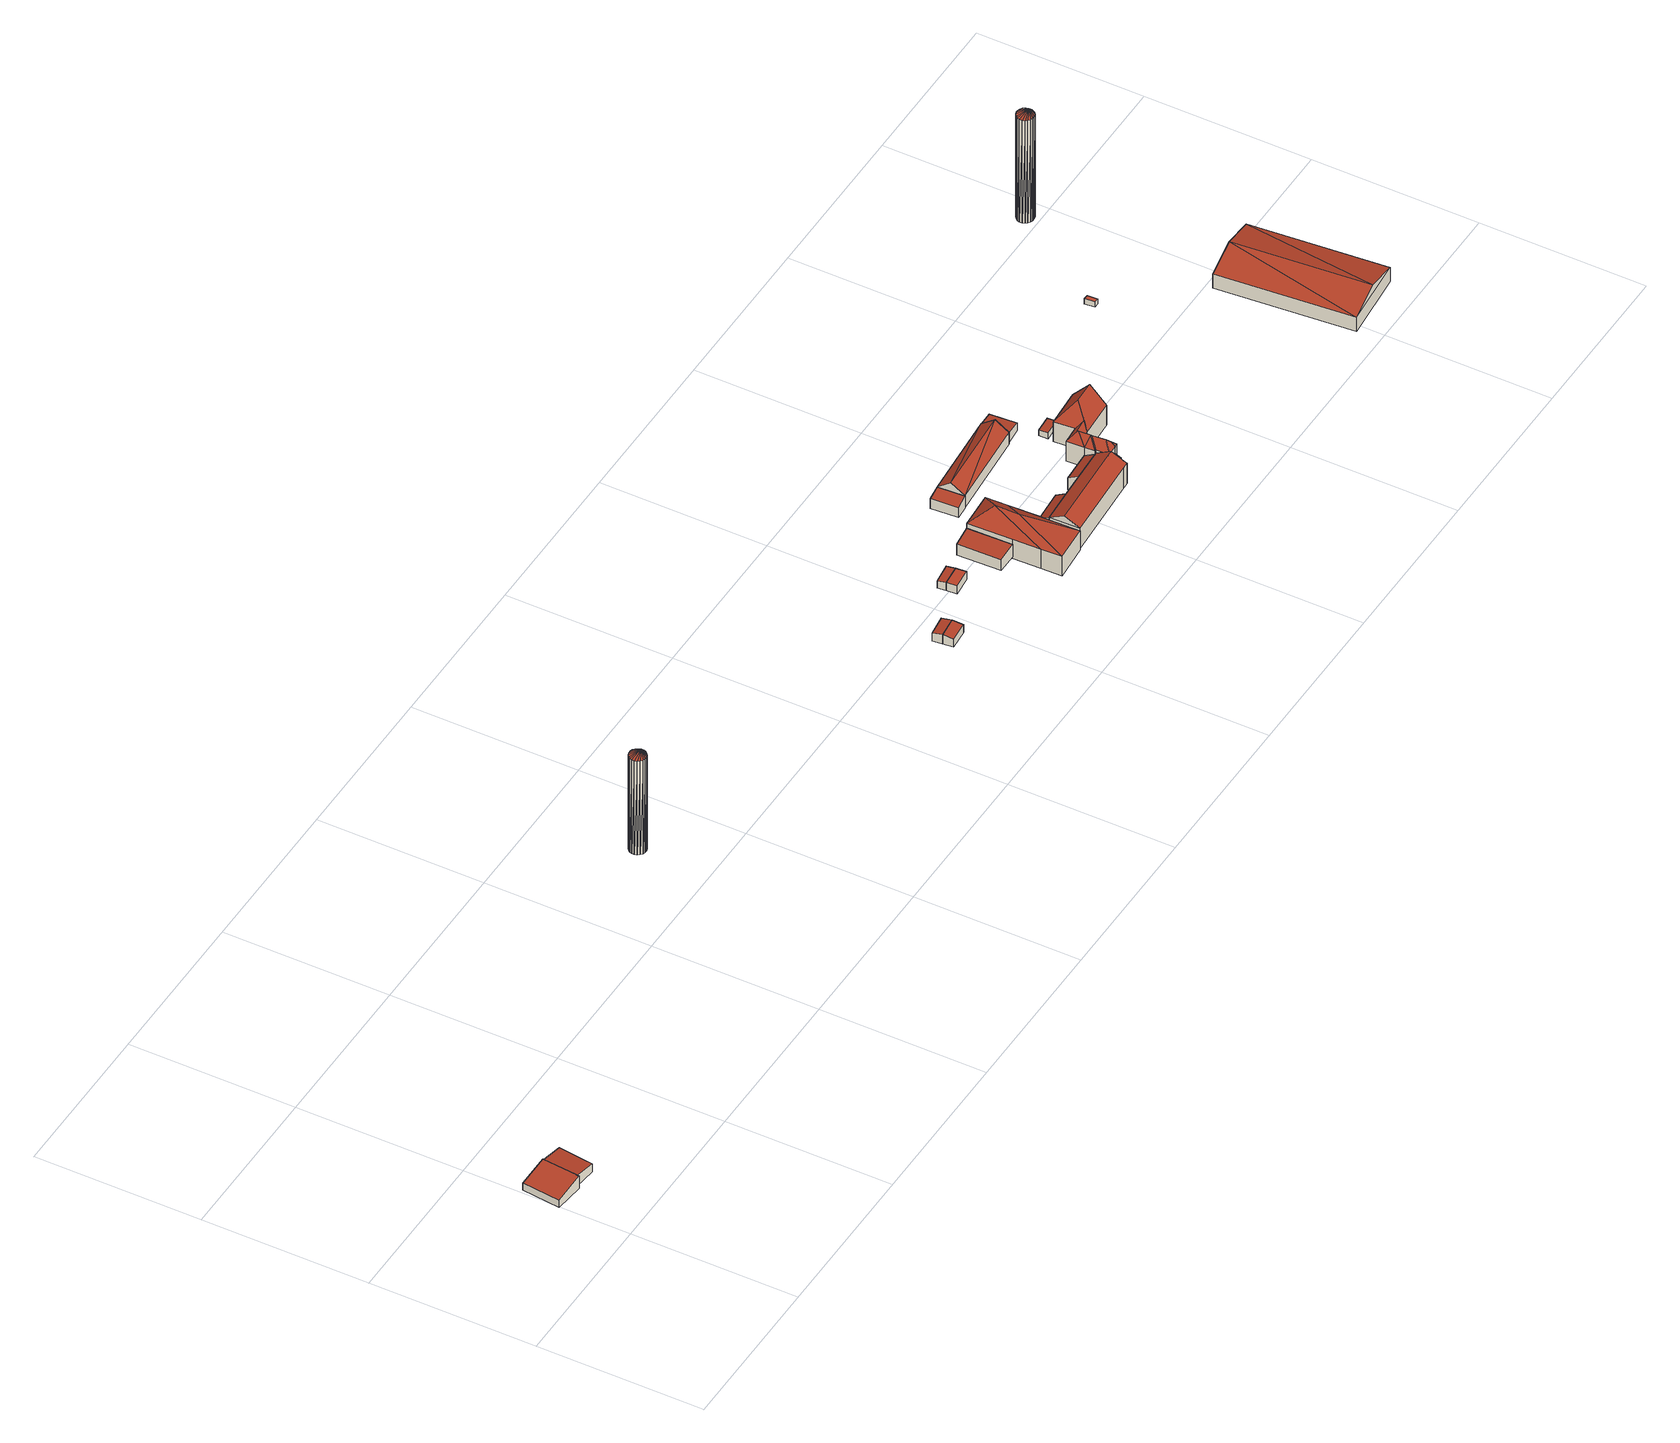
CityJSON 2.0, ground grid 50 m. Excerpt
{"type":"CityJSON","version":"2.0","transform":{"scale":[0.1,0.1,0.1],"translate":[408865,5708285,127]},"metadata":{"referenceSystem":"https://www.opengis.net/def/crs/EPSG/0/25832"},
"CityObjects":{
"building1":{"type":"Building","attributes":{"Gemeindeschluessel":"05978036","Geometrietyp2DReferenz":"3000","function":"31001_3200"},"children":["building1-1","building1-2"]},
"building1-1":{"type":"BuildingPart","attributes":{"roofType":"2100","measuredHeight":4.36},"parents":["building1"],"geometry":[{"type":"MultiSurface","lod":"2","boundaries":[[[0,1,2]],[[0,3,4,1]],[[3,5,6,4]],[[5,7,8,6]],[[7,9,10,8]],[[9,7,5,3,0]],[[1,4,6,8,10]],[[2,11,9,0]],[[1,10,11,2]]],"semantics":{"surfaces":[{"type":"WallSurface"},{"type":"RoofSurface"},{"type":"GroundSurface"},{"type":"ClosureSurface"}],"values":[0,0,0,0,0,1,2,0,3]}}]},
"building1-2":{"type":"BuildingPart","attributes":{"roofType":"2100","measuredHeight":3.79},"parents":["building1"],"geometry":[{"type":"MultiSurface","lod":"2","boundaries":[[[12,13,14,15]],[[13,16,17,14]],[[16,2,1,17]],[[2,16,13,12,11]],[[15,14,17,1,10]],[[15,10,11,12]],[[10,1,2,11]]],"semantics":{"surfaces":[{"type":"WallSurface"},{"type":"RoofSurface"},{"type":"GroundSurface"},{"type":"ClosureSurface"}],"values":[0,0,0,1,2,0,3]}}]},
"building2":{"type":"Building","attributes":{"Geometrietyp2DReferenz":"1000","Gemeindeschluessel":"05978036","function":"51002_1251","roofType":"9999","measuredHeight":32.74},"geometry":[{"type":"MultiSurface","lod":"2","boundaries":[[[18,19,20]],[[18,20,21]],[[19,22,23]],[[19,23,20]],[[22,24,25]],[[22,25,23]],[[24,26,27]],[[24,27,25]],[[26,28,29]],[[26,29,27]],[[28,30,31]],[[28,31,29]],[[30,32,33]],[[30,33,31]],[[32,34,35]],[[32,35,33]],[[34,36,37]],[[34,37,35]],[[36,38,39]],[[36,39,37]],[[38,40,41]],[[38,41,39]],[[40,42,43]],[[40,43,41]],[[42,44,45]],[[42,45,43]],[[44,46,47]],[[44,47,45]],[[46,48,49]],[[46,49,47]],[[48,50,51]],[[48,51,49]],[[50,52,53]],[[50,53,51]],[[52,54,55]],[[52,55,53]],[[54,56,57]],[[54,57,55]],[[56,18,21]],[[56,21,57]],[[57,21,20]],[[57,20,23]],[[57,23,25]],[[57,25,27]],[[57,27,29]],[[57,29,31]],[[57,31,33]],[[57,33,35]],[[57,35,37]],[[57,37,39]],[[57,39,41]],[[57,41,43]],[[57,43,45]],[[57,45,47]],[[57,47,49]],[[57,49,51]],[[57,51,53]],[[57,53,55]],[[22,19,18]],[[22,18,56]],[[22,56,54]],[[22,54,52]],[[22,52,50]],[[22,50,48]],[[22,48,46]],[[22,44,42]],[[22,46,44]],[[22,42,40]],[[22,40,38]],[[22,38,36]],[[22,36,34]],[[22,34,32]],[[22,32,30]],[[22,30,28]],[[22,28,26]],[[22,26,24]]],"semantics":{"surfaces":[{"type":"WallSurface"},{"type":"GroundSurface"},{"type":"RoofSurface"}],"values":[0,0,0,0,0,0,0,0,0,0,0,0,0,0,0,0,0,0,0,0,0,0,0,0,0,0,0,0,0,0,0,0,0,0,0,0,0,0,0,0,1,1,1,1,1,1,1,1,1,1,1,1,1,1,1,1,1,1,2,2,2,2,2,2,2,2,2,2,2,2,2,2,2,2,2,2]}}]},
"building3":{"type":"Building","attributes":{"Gemeindeschluessel":"05978036","Geometrietyp2DReferenz":"3000","function":"31001_2700","roofType":"2100","measuredHeight":3.32},"geometry":[{"type":"MultiSurface","lod":"2","boundaries":[[[58,59,60,61]],[[59,62,63,60]],[[62,64,65,63]],[[64,58,61,65]],[[64,62,59,58]],[[61,60,63,65]]],"semantics":{"surfaces":[{"type":"WallSurface"},{"type":"RoofSurface"},{"type":"GroundSurface"}],"values":[0,0,0,0,1,2]}}]},
"building4":{"type":"Building","attributes":{"Gemeindeschluessel":"05978036","Geometrietyp2DReferenz":"3000","function":"51009_1610","roofType":"2100","measuredHeight":3.27},"geometry":[{"type":"MultiSurface","lod":"2","boundaries":[[[66,58,61,67]],[[58,64,65,61]],[[64,68,69,65]],[[68,66,67,69]],[[68,64,58,66]],[[67,61,65,69]]],"semantics":{"surfaces":[{"type":"WallSurface"},{"type":"RoofSurface"},{"type":"GroundSurface"}],"values":[0,0,0,0,1,2]}}]},
"building5":{"type":"Building","attributes":{"Gemeindeschluessel":"05978036","Geometrietyp2DReferenz":"3000","function":"31001_2700","roofType":"1000","measuredHeight":2.73},"geometry":[{"type":"MultiSurface","lod":"2","boundaries":[[[70,71,72,73]],[[71,74,75,72]],[[74,76,77,75]],[[76,70,73,77]],[[76,74,71,70]],[[73,72,75,77]]],"semantics":{"surfaces":[{"type":"WallSurface"},{"type":"RoofSurface"},{"type":"GroundSurface"}],"values":[0,0,0,0,1,2]}}]},
"building6":{"type":"Building","attributes":{"Gemeindeschluessel":"05978036","Geometrietyp2DReferenz":"3000","function":"51009_1610","roofType":"2100","measuredHeight":2.8},"geometry":[{"type":"MultiSurface","lod":"2","boundaries":[[[74,78,79,75]],[[78,80,81,79]],[[80,76,77,81]],[[76,74,75,77]],[[76,80,78,74]],[[75,79,81,77]]],"semantics":{"surfaces":[{"type":"WallSurface"},{"type":"RoofSurface"},{"type":"GroundSurface"}],"values":[0,0,0,0,1,2]}}]},
"building7":{"type":"Building","attributes":{"Gemeindeschluessel":"05978036","Geometrietyp2DReferenz":"3000","function":"31001_2700","roofType":"2100","measuredHeight":4.43},"geometry":[{"type":"MultiSurface","lod":"2","boundaries":[[[82,83,84,85]],[[83,86,87,84]],[[86,88,89,87]],[[88,82,85,89]],[[88,86,83,82]],[[85,84,87,89]]],"semantics":{"surfaces":[{"type":"WallSurface"},{"type":"RoofSurface"},{"type":"GroundSurface"}],"values":[0,0,0,0,1,2]}}]},
"building8":{"type":"Building","attributes":{"Gemeindeschluessel":"05978036","Geometrietyp2DReferenz":"3000","function":"31001_2700","roofType":"3200","measuredHeight":10.75},"geometry":[{"type":"MultiSurface","lod":"2","boundaries":[[[90,91,92,93]],[[91,94,95,92]],[[94,96,97,95]],[[96,98,99,97]],[[98,100,101,99]],[[100,102,103,101]],[[102,104,105,103]],[[104,106,107,105]],[[106,90,93,107]],[[100,98,108]],[[90,106,109]],[[98,96,94,91,108]],[[91,90,109,108]],[[102,100,108,109]],[[106,104,102,109]],[[93,92,95,97,99,101,103,105,107]]],"semantics":{"surfaces":[{"type":"WallSurface"},{"type":"RoofSurface"},{"type":"GroundSurface"}],"values":[0,0,0,0,0,0,0,0,0,1,1,1,1,1,1,2]}}]},
"building9":{"type":"Building","attributes":{"Gemeindeschluessel":"05978036","Geometrietyp2DReferenz":"3000","function":"31001_2700","roofType":"2100","measuredHeight":4.14},"geometry":[{"type":"MultiSurface","lod":"2","boundaries":[[[110,111,112,113]],[[111,114,115,112]],[[114,116,117,115]],[[116,110,113,117]],[[116,114,111,110]],[[113,112,115,117]]],"semantics":{"surfaces":[{"type":"WallSurface"},{"type":"RoofSurface"},{"type":"GroundSurface"}],"values":[0,0,0,0,1,2]}}]},
"building10":{"type":"Building","attributes":{"Gemeindeschluessel":"05978036","Geometrietyp2DReferenz":"3000","function":"31001_2700","roofType":"2100","measuredHeight":6.5},"geometry":[{"type":"MultiSurface","lod":"2","boundaries":[[[118,119,120,121]],[[119,122,123,120]],[[122,124,125,123]],[[124,118,121,125]],[[124,122,119,118]],[[121,120,123,125]]],"semantics":{"surfaces":[{"type":"WallSurface"},{"type":"RoofSurface"},{"type":"GroundSurface"}],"values":[0,0,0,0,1,2]}}]},
"building11":{"type":"Building","attributes":{"Gemeindeschluessel":"05978036","Geometrietyp2DReferenz":"3000","function":"31001_2700","roofType":"5000","measuredHeight":9.5},"geometry":[{"type":"MultiSurface","lod":"2","boundaries":[[[126,127,128,129]],[[127,130,131,128]],[[130,132,133,131]],[[132,134,135,133]],[[134,136,137,135]],[[136,138,139,137]],[[138,140,141,139]],[[140,142,143,141]],[[142,144,145,143]],[[144,122,146,145]],[[122,126,129,146]],[[147,148,149,150,144,142,140]],[[151,152,153,119,122,150,149,154]],[[132,151,154,134]],[[134,154,149,148,136]],[[122,119,126]],[[126,119,153,127]],[[127,153,152,130]],[[130,152,151,132]],[[136,148,147,138]],[[138,147,140]],[[144,150,122]],[[129,128,131,133,135,137,139,141,143,145,146]]],"semantics":{"surfaces":[{"type":"WallSurface"},{"type":"RoofSurface"},{"type":"GroundSurface"}],"values":[0,0,0,0,0,0,0,0,0,0,0,1,1,0,0,0,0,0,0,0,0,0,2]}}]},
"building12":{"type":"Building","attributes":{"Gemeindeschluessel":"05978036","Geometrietyp2DReferenz":"3000","function":"31001_2700","roofType":"3100","measuredHeight":6.96},"geometry":[{"type":"MultiSurface","lod":"2","boundaries":[[[116,155,156,157]],[[155,158,159,156]],[[158,110,160,159]],[[110,116,157,160]],[[158,155,161]],[[116,110,162]],[[155,162,161]],[[162,155,116]],[[161,110,158]],[[110,161,162]],[[157,156,159,160]]],"semantics":{"surfaces":[{"type":"WallSurface"},{"type":"RoofSurface"},{"type":"GroundSurface"}],"values":[0,0,0,0,0,0,1,1,1,1,2]}}]},
"building13":{"type":"Building","attributes":{"Gemeindeschluessel":"05978036","Geometrietyp2DReferenz":"3000","function":"31001_2700","roofType":"2100","measuredHeight":5.71},"geometry":[{"type":"MultiSurface","lod":"2","boundaries":[[[163,164,165,166]],[[164,153,167,165]],[[153,168,169,167]],[[168,163,166,169]],[[168,153,164,163]],[[166,165,167,169]]],"semantics":{"surfaces":[{"type":"WallSurface"},{"type":"RoofSurface"},{"type":"GroundSurface"}],"values":[0,0,0,0,1,2]}}]},
"building14":{"type":"Building","attributes":{"Gemeindeschluessel":"05978036","Geometrietyp2DReferenz":"3000","function":"31001_2700","roofType":"2100","measuredHeight":4.62},"geometry":[{"type":"MultiSurface","lod":"2","boundaries":[[[170,171,172,173]],[[171,174,175,172]],[[174,176,177,175]],[[176,170,173,177]],[[176,174,171,170]],[[173,172,175,177]]],"semantics":{"surfaces":[{"type":"WallSurface"},{"type":"RoofSurface"},{"type":"GroundSurface"}],"values":[0,0,0,0,1,2]}}]},
"building15":{"type":"Building","attributes":{"Gemeindeschluessel":"05978036","Geometrietyp2DReferenz":"3000","function":"31001_1000","roofType":"5000","measuredHeight":12.39},"geometry":[{"type":"MultiSurface","lod":"2","boundaries":[[[178,179,180,166]],[[179,181,182,180]],[[181,183,184,182]],[[183,185,186,184]],[[185,187,188,186]],[[187,189,190,188]],[[189,191,192,190]],[[191,193,194,192]],[[193,195,196,194]],[[195,197,198,196]],[[197,199,200,198]],[[199,201,202,200]],[[201,203,165,202]],[[203,178,166,165]],[[204,205,203,201]],[[206,204,201,199]],[[207,206,199,197]],[[207,197,195]],[[208,209,205,204,206,207,195,193]],[[210,208,193,191]],[[211,210,191,189]],[[212,213,211,189,187]],[[212,187,185]],[[213,212,185,183]],[[211,213,183,181]],[[209,208,210,211,181,179]],[[178,209,179]],[[178,205,209]],[[205,178,203]],[[166,180,182,184,186,188,190,192,194,196,198,200,202,165]]],"semantics":{"surfaces":[{"type":"WallSurface"},{"type":"RoofSurface"},{"type":"GroundSurface"}],"values":[0,0,0,0,0,0,0,0,0,0,0,0,0,0,1,1,1,1,1,1,1,1,0,1,1,1,1,1,1,2]}}]},
"building16":{"type":"Building","attributes":{"Gemeindeschluessel":"05978036","Geometrietyp2DReferenz":"3000","function":"31001_2460","roofType":"2100","measuredHeight":3.31},"geometry":[{"type":"MultiSurface","lod":"2","boundaries":[[[214,215,216,217]],[[215,218,219,216]],[[218,220,221,219]],[[220,214,217,221]],[[220,218,215,214]],[[217,216,219,221]]],"semantics":{"surfaces":[{"type":"WallSurface"},{"type":"RoofSurface"},{"type":"GroundSurface"}],"values":[0,0,0,0,1,2]}}]},
"building17":{"type":"Building","attributes":{"Gemeindeschluessel":"05978036","Geometrietyp2DReferenz":"3000","function":"31001_2460","roofType":"2100","measuredHeight":2.06},"geometry":[{"type":"MultiSurface","lod":"2","boundaries":[[[222,223,224,225]],[[223,226,227,224]],[[226,228,229,227]],[[228,222,225,229]],[[228,226,223,222]],[[225,224,227,229]]],"semantics":{"surfaces":[{"type":"WallSurface"},{"type":"RoofSurface"},{"type":"GroundSurface"}],"values":[0,0,0,0,1,2]}}]},
"building18":{"type":"Building","attributes":{"Gemeindeschluessel":"05978036","Geometrietyp2DReferenz":"3000","function":"31001_2500","roofType":"1000","measuredHeight":1.78},"geometry":[{"type":"MultiSurface","lod":"2","boundaries":[[[230,231,232,233]],[[231,234,235,232]],[[234,236,237,235]],[[236,230,233,237]],[[236,234,231,230]],[[233,232,235,237]]],"semantics":{"surfaces":[{"type":"WallSurface"},{"type":"RoofSurface"},{"type":"GroundSurface"}],"values":[0,0,0,0,1,2]}}]},
"building19":{"type":"Building","attributes":{"Gemeindeschluessel":"05978036","Geometrietyp2DReferenz":"3000","function":"31001_2700","roofType":"3100","measuredHeight":7.6},"geometry":[{"type":"MultiSurface","lod":"2","boundaries":[[[238,239,240,241]],[[239,242,243,240]],[[242,244,245,243]],[[244,238,241,245]],[[242,239,246]],[[238,244,247]],[[238,246,239]],[[246,238,247]],[[247,242,246]],[[242,247,244]],[[241,240,243,245]]],"semantics":{"surfaces":[{"type":"WallSurface"},{"type":"RoofSurface"},{"type":"GroundSurface"}],"values":[0,0,0,0,0,0,1,1,1,1,2]}}]},
"building20":{"type":"Building","attributes":{"Geometrietyp2DReferenz":"1000","Gemeindeschluessel":"05978036","function":"51002_1251","roofType":"9999","measuredHeight":35.9},"geometry":[{"type":"MultiSurface","lod":"2","boundaries":[[[248,249,250]],[[248,250,251]],[[249,252,253]],[[249,253,250]],[[252,254,255]],[[252,255,253]],[[254,256,257]],[[254,257,255]],[[256,258,259]],[[256,259,257]],[[258,260,261]],[[258,261,259]],[[260,262,263]],[[260,263,261]],[[262,264,265]],[[262,265,263]],[[264,266,267]],[[264,267,265]],[[266,268,269]],[[266,269,267]],[[268,270,271]],[[268,271,269]],[[270,272,273]],[[270,273,271]],[[272,274,275]],[[272,275,273]],[[274,276,277]],[[274,277,275]],[[276,278,279]],[[276,279,277]],[[278,280,281]],[[278,281,279]],[[280,282,283]],[[280,283,281]],[[282,284,285]],[[282,285,283]],[[284,286,287]],[[284,287,285]],[[286,248,251]],[[286,251,287]],[[287,251,250]],[[287,250,253]],[[287,253,255]],[[287,255,257]],[[287,257,259]],[[287,259,261]],[[287,261,263]],[[287,263,265]],[[287,265,267]],[[287,267,269]],[[287,269,271]],[[287,271,273]],[[287,273,275]],[[287,275,277]],[[287,277,279]],[[287,279,281]],[[287,281,283]],[[287,283,285]],[[252,249,248]],[[252,248,286]],[[252,286,284]],[[252,284,282]],[[252,282,280]],[[252,280,278]],[[252,278,276]],[[252,276,274]],[[252,274,272]],[[252,272,270]],[[252,270,268]],[[252,268,266]],[[252,266,264]],[[252,264,262]],[[252,262,260]],[[252,260,258]],[[252,258,256]],[[252,256,254]]],"semantics":{"surfaces":[{"type":"WallSurface"},{"type":"GroundSurface"},{"type":"RoofSurface"}],"values":[0,0,0,0,0,0,0,0,0,0,0,0,0,0,0,0,0,0,0,0,0,0,0,0,0,0,0,0,0,0,0,0,0,0,0,0,0,0,0,0,1,1,1,1,1,1,1,1,1,1,1,1,1,1,1,1,1,1,2,2,2,2,2,2,2,2,2,2,2,2,2,2,2,2,2,2]}}]}
},
"vertices":[
[90,213,47],[90,213,3],[90,213,41],[89,203,47],[89,203,3],[0,212,27],[0,212,3],[13,328,27],[13,328,3],[100,318,47],[100,318,3],[100,318,41],
[100,319,41],[176,311,31],[176,311,3],[100,319,3],[163,205,31],[163,205,3],
[1271,701,393],[1275,695,393],[1275,695,65],[1271,701,65],[1278,687,393],[1278,687,65],[1278,680,393],[1278,680,65],[1275,672,393],[1275,672,65],[1271,666,393],[1271,666,65],[1265,661,393],[1265,661,65],[1257,659,393],[1257,659,65],[1249,659,393],[1249,659,65],[1242,661,393],[1242,661,65],[1236,666,393],[1236,666,65],[1231,672,393],[1231,672,65],[1229,680,393],[1229,680,65],[1229,687,393],[1229,687,65],[1231,695,393],[1231,695,65],[1236,701,393],[1236,701,65],[1242,706,393],[1242,706,65],[1249,708,393],[1249,708,65],[1257,708,393],[1257,708,65],[1265,706,393],[1265,706,65],
[2365,371,130],[2369,339,124],[2369,339,97],[2365,371,97],[2307,333,124],[2307,333,97],[2303,364,130],[2303,364,97],
[2362,401,125],[2362,401,97],[2300,394,125],[2300,394,97],
[2545,429,132],[2484,423,132],[2484,423,104],[2545,429,104],[2481,454,132],[2481,454,104],[2542,460,132],[2542,460,104],
[2478,479,130],[2478,479,104],[2539,486,130],[2539,486,104],
[2619,500,138],[2679,504,145],[2679,504,100],[2619,500,100],[2683,369,145],[2683,369,100],[2623,369,138],[2623,369,100],
[2791,511,162],[2793,444,162],[2793,444,95],[2791,511,95],[2796,354,162],[2796,354,95],[2797,324,161],[2797,324,95],[2798,232,162],[2798,232,95],[2688,224,162],[2688,224,95],[2686,286,162],[2686,286,95],[2683,369,162],[2683,369,95],[2679,504,162],[2679,504,95],[2739,379,202],[2737,452,202],
[2787,569,144],[2746,566,136],[2746,566,102],[2787,569,102],[2741,647,136],[2741,647,102],[2782,650,144],[2782,650,102],
[2896,361,153],[2898,330,171],[2898,330,106],[2896,361,106],[2797,324,170],[2797,324,106],[2796,354,153],[2796,354,106],
[2898,330,170],[2972,334,170],[2972,334,100],[2898,330,100],[3068,339,170],[3068,339,100],[3071,340,170],[3071,340,100],[3074,299,170],[3074,299,100],[3076,282,170],[3076,282,100],[3077,259,170],[3077,259,100],[3078,250,170],[3078,250,100],[3058,249,170],[3058,249,100],[2798,232,170],[2798,232,100],[2797,324,100],[3077,259,175],[3076,282,187],[3075,296,195],[2797,278,195],[3071,340,172],[3068,339,172],[2972,334,171],[3074,299,193],
[3052,671,144],[3052,671,103],[2782,650,103],[3058,591,144],[3058,591,103],[2787,569,103],[3055,631,173],[2784,610,173],
[3065,371,154],[3068,339,171],[3068,339,114],[3065,371,114],[2972,334,114],[2969,365,154],[2969,365,114],
[3076,282,152],[3074,299,161],[3074,299,115],[3076,282,115],[3106,301,161],[3106,301,115],[3107,284,152],[3107,284,115],
[3065,371,183],[3062,423,183],[3062,423,114],[3117,427,183],[3117,427,114],[3112,489,183],[3112,489,114],[3229,497,183],[3229,497,114],[3236,400,183],[3236,400,114],[3120,392,183],[3120,392,114],[3120,393,183],[3120,393,114],[3112,392,183],[3112,392,114],[3118,303,183],[3118,303,114],[3106,301,183],[3106,301,114],[3074,299,183],[3074,299,114],[3071,340,183],[3071,340,114],[3068,339,183],[3092,363,208],[3090,365,210],[3095,323,208],[3105,314,197],[3094,408,202],[3087,401,210],[3135,411,202],[3136,411,203],[3232,448,238],[3165,444,238],
[3052,671,142],[3103,675,135],[3103,675,109],[3052,671,109],[3109,595,135],[3109,595,109],[3058,591,142],[3058,591,109],
[3169,511,131],[3114,506,135],[3114,506,115],[3169,511,115],[3113,533,135],[3113,533,115],[3167,538,131],[3167,538,115],
[3625,677,139],[3627,646,139],[3627,646,121],[3625,677,121],[3613,646,139],[3613,646,121],[3611,677,139],[3611,677,121],
[4033,431,178],[4069,22,178],[4069,22,128],[4033,431,128],[3857,3,178],[3857,3,128],[3821,412,178],[3821,412,128],[3963,13,204],[3927,422,204],
[3858,1000,469],[3862,994,469],[3862,994,110],[3858,1000,110],[3865,986,469],[3865,986,110],[3865,978,469],[3865,978,110],[3862,971,469],[3862,971,110],[3858,965,469],[3858,965,110],[3852,960,469],[3852,960,110],[3844,958,469],[3844,958,110],[3836,958,469],[3836,958,110],[3829,960,469],[3829,960,110],[3822,965,469],[3822,965,110],[3818,971,469],[3818,971,110],[3815,978,469],[3815,978,110],[3815,986,469],[3815,986,110],[3818,994,469],[3818,994,110],[3822,1000,469],[3822,1000,110],[3829,1005,469],[3829,1005,110],[3836,1007,469],[3836,1007,110],[3844,1007,469],[3844,1007,110],[3852,1005,469],[3852,1005,110]
]}
